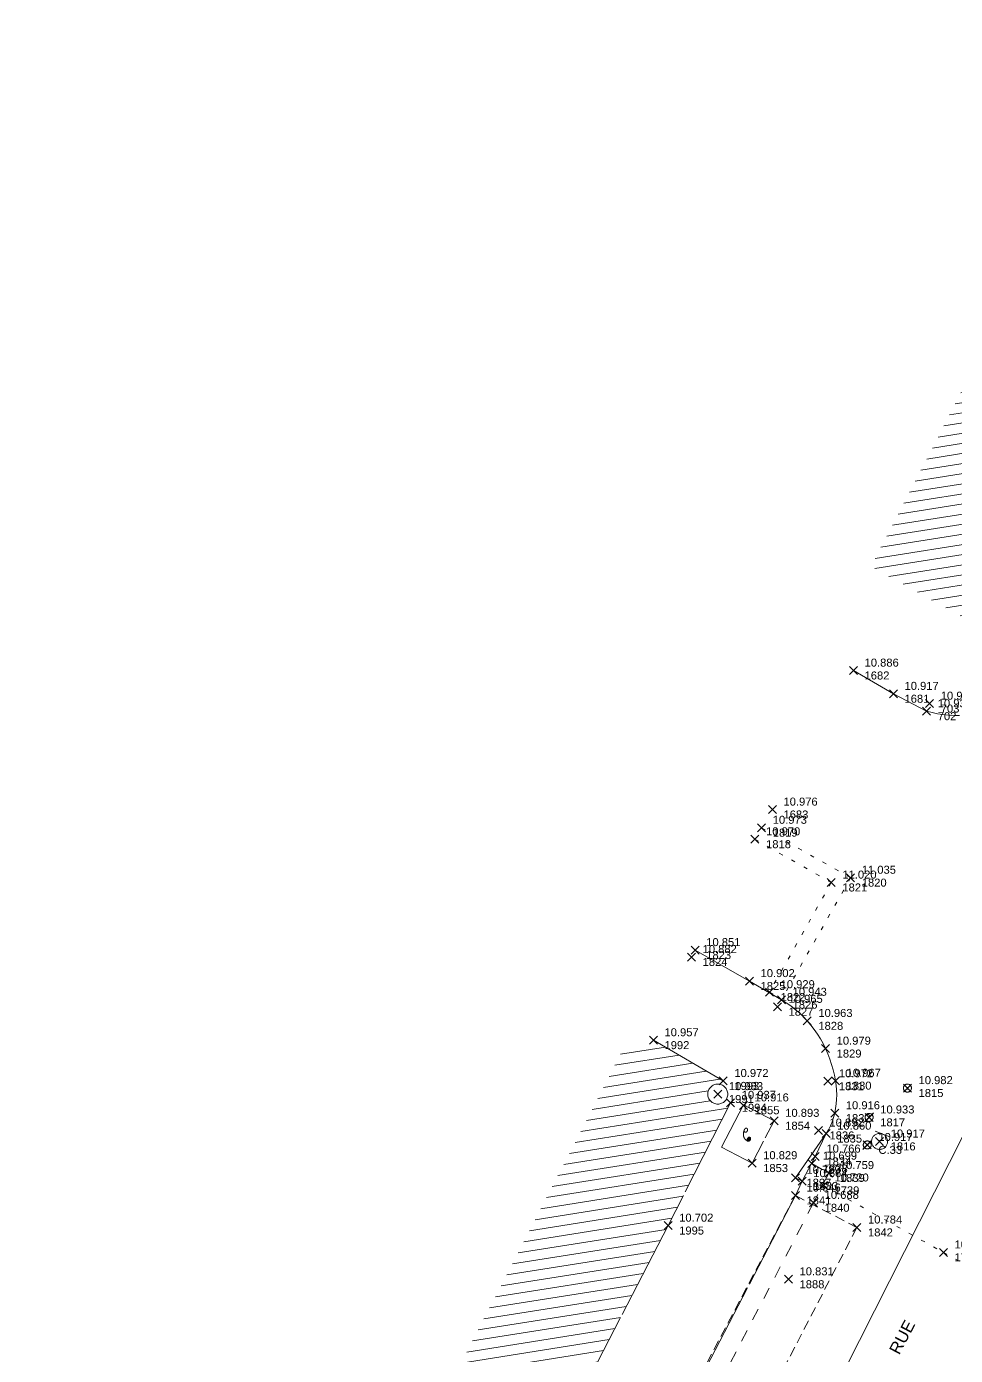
# Model space of a CAD drawing. Header units: metres. Extents: x 1223562 to 1223801, y 7191360 to 7191620.
# Drawn here: x 1223712.33 to 1223735.55, y 7191484.28 to 7191517.5 of the extents above; entities that cross this region are included whole.
import ezdxf
from ezdxf.enums import TextEntityAlignment as Align

# ---------------------------------------------------------------- set-up
doc = ezdxf.new("R2010")
doc.units = ezdxf.units.M
doc.header["$PDMODE"] = 3
doc.header["$PDSIZE"] = 0.1
for name, pattern in [('LL_0822', [2.5, 2.5, 0]), ('LL_0824', [0.35, 0.1, -0.25]), ('LL_0829', [0.6, 0.3, -0.3]), ('RL_1103', [0.375, 0.25, -0.125]), ('RL_1105', [2.5, 2.5, 0]), ('Socle_Continu', [2.5, 2.5, 0])]:
    doc.linetypes.add(name, pattern=pattern)
for name, color, linetype, lineweight in [('BATIH_SCS', 201, 'Socle_Continu', 13), ('EAUPO_SCS', 140, 'Socle_Continu', 13), ('HABIL_SCI', 7, 'Socle_Continu', 13), ('MOBUR_SCS', 251, 'Socle_Continu', 13), ('SIGNV_SCS', 20, 'Socle_Continu', 13), ('SIGTA_SCI', 7, 'Socle_Continu', 13), ('SIGTM_SCI', 1, 'Socle_Continu', 13), ('SIGTO_SCI', 255, 'Socle_Continu', 13), ('TELEC_SCS', 3, 'Socle_Continu', 13), ('VOIRI_SCS', 7, 'Socle_Continu', 13)]:
    doc.layers.add(name, color=color, linetype=linetype, lineweight=lineweight)
doc.layers.add('BATIM_SCS', color=7, linetype='Socle_Continu', lineweight=13, true_color=0xdf7fff)
doc.layers.add('EAUPL_SCT', color=5, linetype='Socle_Continu', lineweight=13, true_color=0x0000ff)
doc.styles.get("Standard").update_dxf_attribs({"font": 'arial.ttf'})
doc.linetypes.add('BL_0101', pattern='A,3,-0.2,0.2,-0.381,["ep",Standard,S=0.254,R=0,X=-0.2,Y=-0.1],-0.381,0.2,-0.2', length=4.562)
pattern_1 = [(9, (0, 0), (-0.03910861626, 0.246922085149), [])]

# ---------------------------------------------------------------- blocks, each defined once
blk = doc.blocks.new('YP_1521')
at = {"layer": 'SIGTO_SCI', "color": 7, "linetype": 'Socle_Continu'}
blk.add_point((0, 0), dxfattribs=at)
at = {"layer": 'SIGTA_SCI', "linetype": 'Socle_Continu'}
blk.add_attdef('ALT', (0.278, 0.099), '', height=0.2, dxfattribs=at)
at = {"layer": 'SIGTA_SCI', "linetype": 'Socle_Continu', "flags": 9}
blk.add_attdef('CALQUE_ALT', (1.69, -1.18), '', height=0.2, dxfattribs=at)
at = {"layer": 'SIGTM_SCI', "linetype": 'Socle_Continu'}
blk.add_attdef('MAT', (0.278, -0.223), '', height=0.2, dxfattribs=at)
at = {"layer": 'SIGTM_SCI', "linetype": 'Socle_Continu', "flags": 9}
blk.add_attdef('CALQUE_MAT', (1.69, -1.501), '', height=0.2, dxfattribs=at)
at = {"layer": 'SIGTO_SCI', "linetype": 'Socle_Continu', "flags": 9}
for tag, p in [('ID', (1.69, 0.105)), ('NATURE', (1.69, -0.216)), ('CALQUE', (1.69, -0.859)), ('FAMILLE', (1.69, -0.538)), ('PCRS', (1.69, -1.823))]:
    blk.add_attdef(tag, p, '', height=0.2, dxfattribs=at)
blk = doc.blocks.new('NP_0932')
at = {"layer": 'MOBUR_SCS', "linetype": 'Socle_Continu', "flags": 128}
blk.add_lwpolyline([(0, 0.025), (0.025, -0.025), (-0.025, -0.025)], close=True, dxfattribs=at)
at = {"layer": 'MOBUR_SCS', "linetype": 'Socle_Continu'}
blk.add_circle((0, 0), 0.1, dxfattribs=at)
at = {"layer": 'MOBUR_SCS', "linetype": 'Socle_Continu', "flags": 9}
for tag, p in [('ID', (0.745, 0.561)), ('NATURE', (0.745, 0.24)), ('FAMILLE', (0.745, -0.081)), ('CALQUE', (0.745, -0.402)), ('PCRS', (0.745, -0.724))]:
    blk.add_attdef(tag, p, '', height=0.2, dxfattribs=at)
blk = doc.blocks.new('HP_0569')
at = {"layer": 'SIGNV_SCS', "linetype": 'Socle_Continu'}
blk.add_line((-0.2, -0.2), (0.2, -0.2), dxfattribs=at)
blk.add_circle((0, 0), 0.2, dxfattribs=at)
at = {"layer": 'SIGNV_SCS', "linetype": 'Socle_Continu', "flags": 9}
for tag, p in [('ID', (0.713, 0.595)), ('NATURE', (0.713, 0.273)), ('FAMILLE', (0.713, -0.048)), ('CALQUE', (0.713, -0.369)), ('PCRS', (0.713, -0.69))]:
    blk.add_attdef(tag, p, '', height=0.2, dxfattribs=at)
blk = doc.blocks.new('AP_0001')
at = {"layer": 'EAUPO_SCS', "linetype": 'Socle_Continu'}
blk.add_line((0.113, 0.113), (-0.113, -0.113), dxfattribs=at)
blk.add_circle((0, 0), 0.1, dxfattribs=at)
at = {"layer": 'EAUPO_SCS', "linetype": 'Socle_Continu', "flags": 9}
for tag, p in [('ID', (0.809, 0.507)), ('NATURE', (0.809, 0.186)), ('FAMILLE', (0.809, -0.135)), ('CALQUE', (0.809, -0.456)), ('PCRS', (0.809, -0.778))]:
    blk.add_attdef(tag, p, '', height=0.2, dxfattribs=at)
blk = doc.blocks.new('LP_0841')
at = {"layer": 'VOIRI_SCS', "linetype": 'Socle_Continu', "flags": 128}
blk.add_lwpolyline([(0, 0), (0, 0.5), (1, 0)], dxfattribs=at)
at = {"layer": 'VOIRI_SCS', "linetype": 'Socle_Continu', "flags": 9}
for tag, p in [('ID', (1.428, 0.548)), ('NATURE', (1.428, 0.227)), ('FAMILLE', (1.428, -0.095)), ('CALQUE', (1.428, -0.416)), ('PCRS', (1.428, -0.737))]:
    blk.add_attdef(tag, p, '', height=0.2, dxfattribs=at)
blk = doc.blocks.new('RP_1125')
at = {"layer": 'BATIM_SCS', "linetype": 'Socle_Continu'}
blk.add_circle((0, 0), 0.25, dxfattribs=at)
at = {"layer": 'BATIM_SCS', "linetype": 'Socle_Continu', "flags": 9}
for tag, p in [('ID', (0.772, 0.405)), ('NATURE', (0.772, 0.084)), ('FAMILLE', (0.772, -0.237)), ('CALQUE', (0.772, -0.559)), ('PCRS', (0.772, -0.88))]:
    blk.add_attdef(tag, p, '', height=0.2, dxfattribs=at)
blk = doc.blocks.new('IP_0645')
at = {"layer": 'TELEC_SCS', "linetype": 'Socle_Continu'}
h = blk.add_hatch(color=256, dxfattribs=at)
edge = h.paths.add_edge_path()
edge.add_ellipse((0.552, 0.603), major_axis=(-0.0325, 0.0325), ratio=1, start_angle=-134.959, end_angle=45.041, ccw=False)
edge.add_ellipse((0.552, 0.603), major_axis=(0.0325, 0.0325), ratio=1, start_angle=135.041, end_angle=315.041, ccw=False)
h = blk.add_hatch(color=256, dxfattribs=at)
edge = h.paths.add_edge_path()
edge.add_ellipse((0.414, 0.404), major_axis=(0.0324, 0.0324), ratio=1, start_angle=-44.959, end_angle=135.041, ccw=False)
edge.add_ellipse((0.414, 0.404), major_axis=(0.0324, 0.0324), ratio=1, start_angle=135.041, end_angle=315.041, ccw=False)
at = {"layer": 'TELEC_SCS', "linetype": 'Socle_Continu', "flags": 128}
blk.add_lwpolyline([(0, 1), (1, 1), (1, 0), (0, 0)], close=True, dxfattribs=at)
at = {"layer": 'TELEC_SCS', "linetype": 'Socle_Continu'}
for points in [[(0.413, 0.573, 0.059478), (0.388, 0.529, 0.035459), (0.378, 0.5, 0.098491)], [(0.47, 0.622, 0.070816), (0.429, 0.592, 0.035655), (0.413, 0.573, 0.098491)], [(0.55, 0.649, 0.060394), (0.492, 0.633, 0.025244), (0.47, 0.622, 0.098491)], [(0.598, 0.603, 0.098311), (0.594, 0.621, 0.098491), (0.584, 0.636, 0.098491), (0.57, 0.646, 0.098491), (0.552, 0.649, 0.098491), (0.534, 0.646, 0.098491), (0.52, 0.636, 0.098491), (0.51, 0.621, 0.098491), (0.506, 0.603, 0.000179), (0.506, 0.603, 0.098491)], [(0.506, 0.603, 0.098311), (0.51, 0.586, 0.098491), (0.52, 0.571, 0.098491), (0.534, 0.561, 0.098491), (0.552, 0.557, 0.098491), (0.57, 0.561, 0.098491), (0.584, 0.571, 0.098491), (0.594, 0.586, 0.098491), (0.598, 0.603, 0.000179), (0.598, 0.603, 0.098491)], [(0.378, 0.5, 0.062521), (0.367, 0.41, 0.003745), (0.367, 0.404, 0.098491)], [(0.46, 0.404, 0.098311), (0.457, 0.422, 0.098491), (0.447, 0.437, 0.098491), (0.432, 0.447, 0.098491), (0.414, 0.45, 0.098491), (0.397, 0.447, 0.098491), (0.382, 0.437, 0.098491), (0.372, 0.422, 0.098491), (0.369, 0.404, 0.000179), (0.369, 0.404, 0.098491)], [(0.369, 0.404, 0.098311), (0.372, 0.387, 0.098491), (0.382, 0.372, 0.098491), (0.397, 0.362, 0.098491), (0.414, 0.359, 0.098491), (0.432, 0.362, 0.098491), (0.447, 0.372, 0.098491), (0.457, 0.387, 0.098491), (0.46, 0.404, 0.000179), (0.46, 0.404, 0.098491)]]:
    blk.add_lwpolyline(points, format="xyb", dxfattribs=at)
at = {"layer": 'TELEC_SCS', "linetype": 'Socle_Continu', "flags": 9}
for tag, p in [('ID', (1.139, 0.951)), ('NATURE', (1.139, 0.63)), ('FAMILLE', (1.139, 0.309)), ('CALQUE', (1.139, -0.012)), ('PCRS', (1.139, -0.334))]:
    blk.add_attdef(tag, p, '', height=0.2, dxfattribs=at)
blk = doc.blocks.new('ZP_1565')
at = {"layer": 'HABIL_SCI', "linetype": 'Socle_Continu'}
blk.add_attdef('TYPE', text='', height=0.3, dxfattribs=at).set_placement((0, 0), align=Align.MIDDLE_CENTER)
at = {"layer": 'HABIL_SCI', "linetype": 'Socle_Continu', "flags": 9}
for tag, p in [('ID', (0.547, -0.599)), ('NATURE', (0.547, -0.92)), ('FAMILLE', (0.547, -1.242)), ('PCRS', (0.533, -1.833)), ('CALQUE', (0.547, -1.563))]:
    blk.add_attdef(tag, p, '', height=0.2, dxfattribs=at)

msp = doc.modelspace()

# ---------------------------------------------------------------- hatches: boundary and pattern name
at = {"layer": 'BATIH_SCS', "linetype": 'Socle_Continu'}
h = msp.add_hatch(dxfattribs=at)
h.set_pattern_fill('RL_1107', color=256, angle=324, pattern_type=2)
h.set_pattern_definition(pattern_1)
h.paths.add_polyline_path([(1223752.918, 7191534.909), (1223752.916, 7191534.91), (1223752.881, 7191534.826), (1223752.765, 7191534.597), (1223752.631, 7191534.377), (1223752.445, 7191534.114), (1223752.242, 7191533.865), (1223752.357, 7191533.805), (1223751.494, 7191532.151), (1223751.423, 7191532.188), (1223751.032, 7191531.436), (1223751.032, 7191531.435), (1223750.753, 7191530.898), (1223750.357, 7191530.139), (1223750.428, 7191530.102), (1223750.076, 7191529.428), (1223750.005, 7191529.465), (1223748.932, 7191527.403), (1223749.003, 7191527.366), (1223748.591, 7191526.584), (1223748.71, 7191526.516), (1223748.074, 7191525.294), (1223747.954, 7191525.354), (1223747.59, 7191524.66), (1223747.643, 7191524.633), (1223747.41, 7191524.178), (1223746.787, 7191523.012), (1223743.546, 7191516.711), (1223743.386, 7191516.785), (1223743.313, 7191516.608), (1223742.583, 7191515.194), (1223741.934, 7191513.92), (1223741.357, 7191512.813), (1223740.955, 7191512.044), (1223740.491, 7191511.13), (1223737.493, 7191505.304), (1223736.247, 7191502.87), (1223736.069, 7191502.548), (1223733.443, 7191503.998), (1223750.149, 7191536.237), (1223752.18, 7191538.293), (1223752.391, 7191538.087), (1223752.47, 7191538.155), (1223752.735, 7191537.889), (1223753.322, 7191535.71), (1223753.201, 7191535.342), (1223753.106, 7191535.368), (1223753.075, 7191535.301)])
h.paths.add_polyline_path([(1223742.882, 7191516.137), (1223742.832, 7191516.039), (1223742.78, 7191516.128)], flags=16)
h.paths.add_polyline_path([(1223742.133, 7191514.692), (1223742.085, 7191514.596), (1223742.032, 7191514.683)], flags=16)
h.paths.add_polyline_path([(1223747.061, 7191523.708), (1223746.983, 7191523.563), (1223746.94, 7191523.695), (1223746.927, 7191523.671)], flags=16)
h.paths.add_polyline_path([(1223741.105, 7191512.517), (1223741.055, 7191512.421), (1223741.003, 7191512.509)], flags=16)
h.paths.add_polyline_path([(1223739.079, 7191508.941), (1223739.023, 7191508.826), (1223738.974, 7191508.922)], flags=16)
h.paths.add_polyline_path([(1223749.331, 7191528.444), (1223749.343, 7191528.502), (1223749.357, 7191528.516), (1223749.339, 7191528.482), (1223749.331, 7191528.444), (1223749.359, 7191528.429), (1223749.377, 7191528.441), (1223749.403, 7191528.492), (1223749.43, 7191528.52), (1223749.458, 7191528.506), (1223749.446, 7191528.448), (1223749.433, 7191528.434), (1223749.45, 7191528.467), (1223749.458, 7191528.506), (1223749.43, 7191528.52), (1223749.403, 7191528.492), (1223749.368, 7191528.425)], flags=16)
h.paths.add_polyline_path([(1223750.754, 7191531.175), (1223750.766, 7191531.233), (1223750.78, 7191531.247), (1223750.762, 7191531.213), (1223750.754, 7191531.175), (1223750.782, 7191531.16), (1223750.8, 7191531.172), (1223750.826, 7191531.223), (1223750.853, 7191531.251), (1223750.881, 7191531.237), (1223750.869, 7191531.179), (1223750.856, 7191531.165), (1223750.873, 7191531.198), (1223750.881, 7191531.237), (1223750.853, 7191531.251), (1223750.826, 7191531.223), (1223750.791, 7191531.155)], flags=16)
h.paths.add_polyline_path([(1223752.9, 7191535.101), (1223752.904, 7191535.142), (1223752.913, 7191535.153), (1223752.903, 7191535.128), (1223752.9, 7191535.101), (1223752.914, 7191535.096), (1223752.92, 7191535.093), (1223752.932, 7191535.102), (1223752.947, 7191535.139), (1223752.963, 7191535.161), (1223752.97, 7191535.158), (1223752.984, 7191535.153), (1223752.979, 7191535.112), (1223752.971, 7191535.101), (1223752.981, 7191535.126), (1223752.984, 7191535.153), (1223752.963, 7191535.161), (1223752.947, 7191535.139), (1223752.927, 7191535.09)], flags=16)
h = msp.add_hatch(dxfattribs=at)
h.set_pattern_fill('RL_1107', color=256, angle=324, pattern_type=2)
h.set_pattern_definition(pattern_1)
h.paths.add_polyline_path([(1223715.221, 7191462.04), (1223715.678, 7191462.949), (1223716.233, 7191464.007), (1223716.476, 7191464.486), (1223717.052, 7191465.57), (1223718.068, 7191467.537), (1223719.743, 7191470.824), (1223720.161, 7191471.617), (1223723.001, 7191477.102), (1223724.116, 7191479.261), (1223724.827, 7191480.674), (1223728.369, 7191487.521), (1223729.933, 7191490.592), (1223729.809, 7191490.655, -0.713689), (1223729.362, 7191490.809, -0.535543), (1223729.708, 7191491.04), (1223729.749, 7191491.137), (1223728.002, 7191492.156), (1223727.26, 7191491.953), (1223701.685, 7191442.431), (1223684.443, 7191452.241), (1223682.954, 7191449.637), (1223686.743, 7191447.471), (1223687.774, 7191446.922), (1223687.773, 7191446.921), (1223688.043, 7191446.77), (1223688.066, 7191446.809), (1223691.323, 7191444.938), (1223691.297, 7191444.895), (1223691.966, 7191444.496), (1223692.478, 7191444.206), (1223694.64, 7191442.973), (1223694.98, 7191442.776), (1223696.019, 7191442.187), (1223697.189, 7191441.536), (1223697.785, 7191441.198), (1223701.033, 7191439.35), (1223701.621, 7191439.015), (1223702.807, 7191438.342, 0.15962), (1223702.897, 7191438.327, 0.245462), (1223703.007, 7191438.409), (1223703.554, 7191439.494), (1223703.921, 7191440.222), (1223708.099, 7191448.324), (1223708.732, 7191449.565), (1223709.615, 7191451.28), (1223710.016, 7191452.078), (1223712.5, 7191456.867), (1223712.931, 7191457.654)])
h.paths.add_polyline_path([(1223712.565, 7191457.343), (1223712.667, 7191457.351), (1223712.613, 7191457.253)], flags=16)
h.paths.add_polyline_path([(1223715.344, 7191462.476), (1223715.296, 7191462.572), (1223715.401, 7191462.59)], flags=16)
h.paths.add_polyline_path([(1223709.764, 7191451.768), (1223709.713, 7191451.668), (1223709.662, 7191451.757)], flags=16)
h.paths.add_polyline_path([(1223716.242, 7191464.304), (1223716.254, 7191464.317), (1223716.238, 7191464.287), (1223716.232, 7191464.253), (1223716.248, 7191464.244), (1223716.257, 7191464.24), (1223716.273, 7191464.251), (1223716.295, 7191464.296), (1223716.319, 7191464.321), (1223716.327, 7191464.317), (1223716.352, 7191464.304), (1223716.337, 7191464.274), (1223716.344, 7191464.309), (1223716.319, 7191464.321), (1223716.295, 7191464.296), (1223716.273, 7191464.251), (1223716.225, 7191464.219)], flags=16)
h.paths.add_polyline_path([(1223708.379, 7191449.061), (1223708.3, 7191448.906), (1223708.262, 7191449.023)], flags=16)
h.paths.add_polyline_path([(1223717.42, 7191466.47), (1223717.407, 7191466.633), (1223717.547, 7191466.716)], flags=16)
h.paths.add_polyline_path([(1223719.138, 7191469.819), (1223719.083, 7191469.902), (1223719.182, 7191469.906)], flags=16)
h.paths.add_polyline_path([(1223719.85, 7191471.211), (1223719.8, 7191471.301), (1223719.902, 7191471.31)], flags=16)
h.paths.add_polyline_path([(1223703.584, 7191439.964), (1223703.562, 7191439.918), (1223703.551, 7191439.867), (1223703.589, 7191439.847), (1223703.613, 7191439.864), (1223703.648, 7191439.932), (1223703.683, 7191439.971), (1223703.721, 7191439.952), (1223703.706, 7191439.874), (1223703.688, 7191439.855), (1223703.711, 7191439.9), (1223703.721, 7191439.952), (1223703.683, 7191439.971), (1223703.648, 7191439.932), (1223703.602, 7191439.841), (1223703.551, 7191439.867), (1223703.567, 7191439.944)], flags=16)
h.paths.add_polyline_path([(1223701.384, 7191439.326), (1223701.342, 7191439.336), (1223701.324, 7191439.306), (1223701.337, 7191439.285), (1223701.392, 7191439.254), (1223701.423, 7191439.222), (1223701.417, 7191439.212), (1223701.405, 7191439.192), (1223701.342, 7191439.208), (1223701.326, 7191439.223), (1223701.363, 7191439.202), (1223701.405, 7191439.192), (1223701.423, 7191439.222), (1223701.392, 7191439.254), (1223701.319, 7191439.295), (1223701.342, 7191439.336), (1223701.406, 7191439.32), (1223701.421, 7191439.305)], flags=16)
h.paths.add_polyline_path([(1223697.582, 7191441.491), (1223697.545, 7191441.512), (1223697.502, 7191441.523), (1223697.484, 7191441.492), (1223697.497, 7191441.471), (1223697.553, 7191441.439), (1223697.584, 7191441.408), (1223697.578, 7191441.397), (1223697.566, 7191441.377), (1223697.501, 7191441.393), (1223697.486, 7191441.409), (1223697.523, 7191441.387), (1223697.566, 7191441.377), (1223697.584, 7191441.408), (1223697.553, 7191441.439), (1223697.478, 7191441.482), (1223697.502, 7191441.523), (1223697.566, 7191441.507)], flags=16)
h.paths.add_polyline_path([(1223695.584, 7191442.631), (1223695.607, 7191442.52), (1223695.477, 7191442.593)], flags=16)
h.paths.add_polyline_path([(1223723.041, 7191477.252), (1223723.441, 7191478.242), (1223724.017, 7191479.141)], flags=16)
h.paths.add_polyline_path([(1223694.522, 7191443.079), (1223692.629, 7191444.158), (1223693.625, 7191443.705)], flags=16)
h.paths.add_polyline_path([(1223687.311, 7191447.364), (1223687.331, 7191447.255), (1223687.21, 7191447.32)], flags=16)
h.paths.add_polyline_path([(1223725.351, 7191481.844), (1223725.308, 7191481.95), (1223725.419, 7191481.977)], flags=16)
h = msp.add_hatch(dxfattribs=at)
h.set_pattern_fill('RL_1107', color=256, angle=324, pattern_type=2)
h.set_pattern_definition(pattern_1)
h.paths.add_polyline_path([(1223734.774, 7191458.11), (1223737.57, 7191460.468), (1223738.179, 7191460.991), (1223741.047, 7191463.032), (1223741.806, 7191463.43), (1223744.902, 7191465.188), (1223746.432, 7191466.015), (1223746.502, 7191466.045), (1223747.824, 7191466.636), (1223750.884, 7191468.054), (1223748.434, 7191474.756), (1223748.165, 7191475.484), (1223748.281, 7191475.526), (1223751.777, 7191476.792), (1223754.931, 7191477.924), (1223754.885, 7191478.05), (1223760.818, 7191480.183), (1223761.947, 7191480.614), (1223764.032, 7191481.369), (1223764.066, 7191481.273), (1223765.561, 7191481.815), (1223769.056, 7191483.061), (1223773.425, 7191484.644), (1223774.643, 7191485.075), (1223778.453, 7191486.464), (1223777.426, 7191489.283), (1223773.629, 7191487.899), (1223772.414, 7191487.469), (1223768.034, 7191485.881), (1223767.366, 7191485.639), (1223767.322, 7191485.761), (1223766.466, 7191485.451), (1223766.504, 7191485.348), (1223765.864, 7191485.116), (1223765.83, 7191485.21), (1223764.999, 7191484.909), (1223760.9, 7191483.426), (1223759.774, 7191482.996), (1223753.801, 7191480.848), (1223751.033, 7191479.829), (1223751.071, 7191479.726), (1223750.957, 7191479.685), (1223750.9, 7191479.842), (1223750.782, 7191479.8), (1223749.847, 7191479.464), (1223749.904, 7191479.304), (1223749.94, 7191479.205), (1223749.904, 7191479.304), (1223747.263, 7191478.348), (1223744.312, 7191477.287), (1223744.471, 7191476.835), (1223745.617, 7191473.722), (1223747.119, 7191469.616), (1223746.581, 7191469.366), (1223745.31, 7191468.798), (1223745.135, 7191468.725), (1223743.448, 7191467.812), (1223740.344, 7191466.049), (1223740.343, 7191466.05), (1223739.497, 7191465.606), (1223739.411, 7191465.55), (1223736.329, 7191463.357), (1223735.626, 7191462.753), (1223732.761, 7191460.337), (1223732.069, 7191459.667), (1223729.39, 7191457.078), (1223728.664, 7191456.399), (1223727.217, 7191454.748), (1223726.804, 7191454.242), (1223725.113, 7191451.913), (1223725.062, 7191451.944), (1223724.339, 7191450.834, 0.014624), (1223723.451, 7191449.516, 0.01629), (1223722.554, 7191447.99), (1223721.85, 7191446.726), (1223721.08, 7191445.259), (1223720.409, 7191443.969), (1223719.859, 7191442.869), (1223719.239, 7191441.685), (1223719.239, 7191441.686), (1223718.761, 7191440.858), (1223717.859, 7191439.088), (1223716.812, 7191437.09), (1223715.887, 7191435.293), (1223715.675, 7191434.911), (1223714.504, 7191432.68), (1223714.106, 7191431.934), (1223716.64, 7191430.518), (1223717.15, 7191430.233), (1223717.12, 7191430.179), (1223721.513, 7191427.684), (1223722.195, 7191427.297), (1223722.452, 7191427.162), (1223722.733, 7191427.005), (1223727.812, 7191424.096), (1223727.846, 7191424.157), (1223728.029, 7191424.052), (1223728.048, 7191424.087), (1223728.9, 7191423.572), (1223729.743, 7191423.046), (1223729.905, 7191422.946), (1223729.889, 7191422.92), (1223732.78, 7191421.284), (1223735.413, 7191419.743), (1223736.903, 7191422.347), (1223718.126, 7191433.125), (1223718.316, 7191433.487), (1223718.534, 7191433.88), (1223719.474, 7191435.707), (1223720.524, 7191437.711), (1223721.398, 7191439.426), (1223721.877, 7191440.256), (1223722.53, 7191441.502), (1223723.081, 7191442.606), (1223723.739, 7191443.87), (1223724.489, 7191445.3), (1223725.182, 7191446.543, -0.016433), (1223725.986, 7191447.913, -0.015305), (1223726.815, 7191449.138), (1223726.886, 7191449.248), (1223729.181, 7191452.411), (1223729.507, 7191452.81), (1223730.823, 7191454.31), (1223731.457, 7191454.905), (1223734.155, 7191457.51)])
h.paths.add_polyline_path([(1223732.43, 7191459.9), (1223732.516, 7191459.984), (1223732.531, 7191459.882)], flags=16)
h.paths.add_polyline_path([(1223729.131, 7191456.718), (1223729.145, 7191456.613), (1223729.04, 7191456.633)], flags=16)
h.paths.add_polyline_path([(1223735.986, 7191462.956), (1223736.074, 7191463.032), (1223736.082, 7191462.934)], flags=16)
h.paths.add_polyline_path([(1223724.888, 7191451.282), (1223724.93, 7191451.187), (1223724.826, 7191451.185)], flags=16)
h.paths.add_polyline_path([(1223739.918, 7191465.73), (1223740.027, 7191465.787), (1223740.013, 7191465.682)], flags=16)
h.paths.add_polyline_path([(1223745.901, 7191468.968), (1223746.06, 7191469.039), (1223746.016, 7191468.925)], flags=16)
h.paths.add_polyline_path([(1223719.668, 7191442.319), (1223719.706, 7191442.206), (1223719.592, 7191442.173)], flags=16)
h.paths.add_polyline_path([(1223716.525, 7191436.243), (1223716.585, 7191436.07), (1223716.409, 7191436.019)], flags=16)
h.paths.add_polyline_path([(1223750.285, 7191479.53), (1223750.402, 7191479.572), (1223750.373, 7191479.47)], flags=16)
h.paths.add_polyline_path([(1223752.865, 7191480.362), (1223753.083, 7191480.442), (1223753.02, 7191480.277)], flags=16)
h.paths.add_polyline_path([(1223721.939, 7191427.64), (1223721.939, 7191427.541), (1223721.854, 7191427.589)], flags=16)
h.paths.add_polyline_path([(1223729.413, 7191423.456), (1223729.42, 7191423.35), (1223729.314, 7191423.415)], flags=16)
h.paths.add_polyline_path([(1223760.298, 7191483.104), (1223760.438, 7191483.158), (1223760.399, 7191483.05)], flags=16)
h.paths.add_polyline_path([(1223771.667, 7191487.085), (1223771.841, 7191487.148), (1223771.79, 7191487.017)], flags=16)
h.paths.add_polyline_path([(1223774.047, 7191487.978), (1223774.16, 7191488.019), (1223774.127, 7191487.934)], flags=16)

# ---------------------------------------------------------------- linework, layer by layer
at = {"layer": 'BATIM_SCS', "linetype": 'RL_1105'}
for points in [[(1223728.002, 7191492.156, 10.957), (1223729.749, 7191491.137, 10.972)], [(1223729.933, 7191490.592, 10.937), (1223728.369, 7191487.521, 10.702), (1223724.827, 7191480.674, 10.186), (1223724.116, 7191479.261, 10.088), (1223723.001, 7191477.102, 10.011), (1223720.161, 7191471.617, 9.597), (1223719.743, 7191470.824, 9.601), (1223718.068, 7191467.537, 9.255), (1223717.052, 7191465.57, 9.174), (1223716.476, 7191464.486, 9.01), (1223716.233, 7191464.007, 8.974), (1223715.678, 7191462.949, 8.928), (1223715.221, 7191462.04, 8.852), (1223712.931, 7191457.654, 8.499)]]:
    msp.add_polyline3d(points, dxfattribs=at)
at = {"layer": 'BATIM_SCS', "linetype": 'RL_1103'}
msp.add_polyline3d([(1223731.553, 7191488.274, 10.646), (1223733.09, 7191487.475, 10.784), (1223728.488, 7191478.602, 10.134), (1223726.948, 7191479.401, 9.96), (1223726.877, 7191479.447, 10.087)], close=True, dxfattribs=at)
at = {"layer": 'EAUPL_SCT', "linetype": 'BL_0101'}
msp.add_polyline3d([(1223737.662, 7191493.566, 9.1), (1223707.578, 7191434.086, 2.45)], dxfattribs=at)
at = {"layer": 'VOIRI_SCS', "linetype": 'LL_0822'}
for points in [[(1223734.833, 7191500.379, 10.936), (1223734.003, 7191500.816, 10.917), (1223733.004, 7191501.397, 10.886)], [(1223735.659, 7191500.276, 10.947), (1223735.52, 7191500.277, 10.945), (1223735.381, 7191500.284, 10.944), (1223735.242, 7191500.298, 10.942), (1223735.105, 7191500.319, 10.94), (1223734.968, 7191500.346, 10.938), (1223734.833, 7191500.379, 10.936)], [(1223729.046, 7191494.41, 10.851), (1223730.404, 7191493.635, 10.902), (1223731.205, 7191493.169, 10.943), (1223731.323, 7191493.094, 10.946), (1223731.437, 7191493.014, 10.95), (1223731.547, 7191492.928, 10.953), (1223731.652, 7191492.837, 10.956), (1223731.753, 7191492.741, 10.96), (1223731.849, 7191492.639, 10.963), (1223731.939, 7191492.534, 10.966), (1223732.024, 7191492.424, 10.968), (1223732.103, 7191492.31, 10.971), (1223732.177, 7191492.192, 10.974), (1223732.245, 7191492.071, 10.976), (1223732.306, 7191491.946, 10.979), (1223732.363, 7191491.817, 10.977), (1223732.413, 7191491.686, 10.975), (1223732.458, 7191491.553, 10.973), (1223732.497, 7191491.418, 10.971), (1223732.53, 7191491.282, 10.969), (1223732.556, 7191491.144, 10.967), (1223732.573, 7191491.028, 10.96), (1223732.583, 7191490.912, 10.952), (1223732.586, 7191490.795, 10.945), (1223732.583, 7191490.678, 10.938), (1223732.574, 7191490.562, 10.931), (1223732.557, 7191490.446, 10.923), (1223732.535, 7191490.332, 10.916), (1223732.506, 7191490.224, 10.905), (1223732.47, 7191490.119, 10.894), (1223732.427, 7191490.016, 10.882), (1223732.377, 7191489.917, 10.871), (1223732.32, 7191489.821, 10.86), (1223732.051, 7191489.248, 10.766), (1223731.722, 7191488.635, 10.664), (1223731.553, 7191488.274, 10.646), (1223726.591, 7191478.716, 9.909)]]:
    msp.add_polyline3d(points, dxfattribs=at)
at = {"layer": 'VOIRI_SCS', "linetype": 'LL_0824'}
for points in [[(1223730.708, 7191497.468, 10.973), (1223732.934, 7191496.219, 11.035), (1223731.205, 7191493.169, 10.943)], [(1223730.542, 7191497.18, 10.97), (1223732.449, 7191496.098, 11.02), (1223730.905, 7191493.358, 10.929), (1223731.205, 7191493.169, 10.943)], [(1223732.253, 7191488.526, 10.72), (1223735.253, 7191486.852, 10.829), (1223738.015, 7191485.306, 10.739)]]:
    msp.add_polyline3d(points, dxfattribs=at)
at = {"layer": 'VOIRI_SCS', "linetype": 'LL_0829'}
msp.add_polyline3d([(1223731.961, 7191489.071, 10.699), (1223732.387, 7191488.836, 10.759), (1223732.006, 7191488.091, 10.688), (1223727.288, 7191479.021, 9.994), (1223726.959, 7191478.419, 9.94), (1223723.448, 7191471.665, 9.454), (1223721.067, 7191467.071, 9.119), (1223718.411, 7191461.873, 8.748), (1223715.073, 7191455.462, 8.259), (1223711.948, 7191449.391, 7.814), (1223710.467, 7191446.597, 7.619), (1223706.017, 7191437.973, 6.967), (1223705.649, 7191438.138, 6.917), (1223705.541, 7191438.082, 6.914)], dxfattribs=at)

# ---------------------------------------------------------------- block references
at = {"layer": 'BATIM_SCS', "linetype": 'Socle_Continu'}
msp.add_blockref('RP_1125', (1223729.612, 7191490.809, 10.983), dxfattribs=at)
at = {"layer": 'EAUPO_SCS', "linetype": 'Socle_Continu'}
for p in [(1223733.396, 7191490.226, 10.933), (1223733.35, 7191489.538, 10.917)]:
    msp.add_blockref('AP_0001', p, dxfattribs=at)
at = {"layer": 'HABIL_SCI', "linetype": 'Socle_Continu', "rotation": 62.22066212217078}
msp.add_blockref('ZP_1565', (1223735.669, 7191487.485), dxfattribs=at).add_auto_attribs({'TYPE': 'RUE                          POISSONNIERE'})
at = {"layer": 'MOBUR_SCS', "linetype": 'Socle_Continu'}
msp.add_blockref('NP_0932', (1223734.354, 7191490.959, 10.982), dxfattribs=at)
at = {"layer": 'SIGNV_SCS', "linetype": 'Socle_Continu', "rotation": 158.3872041662243}
msp.add_blockref('HP_0569', (1223733.658, 7191489.625, 10.917), dxfattribs=at)
at = {"layer": 'SIGTO_SCI', "linetype": 'Socle_Continu'}
for p, values in [((1223733.004, 7191501.397, 10.886), {'ALT': '10.886', 'MAT': '1682'}), ((1223734.003, 7191500.816, 10.917), {'ALT': '10.917', 'MAT': '1681'}), ((1223734.833, 7191500.379, 10.936), {'ALT': '10.936', 'MAT': '702'}), ((1223734.909, 7191500.57, 10.955), {'ALT': '10.955', 'MAT': '703'}), ((1223730.977, 7191497.922, 10.976), {'ALT': '10.976', 'MAT': '1683'}), ((1223730.708, 7191497.468, 10.973), {'ALT': '10.973', 'MAT': '1819'}), ((1223730.542, 7191497.18, 10.97), {'ALT': '10.970', 'MAT': '1818'}), ((1223732.449, 7191496.098, 11.02), {'ALT': '11.020', 'MAT': '1821'}), ((1223732.934, 7191496.219, 11.035), {'ALT': '11.035', 'MAT': '1820'}), ((1223729.046, 7191494.41, 10.851), {'ALT': '10.851', 'MAT': '1823'}), ((1223728.955, 7191494.236, 10.882), {'ALT': '10.882', 'MAT': '1824'}), ((1223730.404, 7191493.635, 10.902), {'ALT': '10.902', 'MAT': '1825'}), ((1223730.905, 7191493.358, 10.929), {'ALT': '10.929', 'MAT': '1822'}), ((1223731.103, 7191492.992, 10.965), {'ALT': '10.965', 'MAT': '1827'}), ((1223731.205, 7191493.169, 10.943), {'ALT': '10.943', 'MAT': '1826'}), ((1223731.849, 7191492.639, 10.963), {'ALT': '10.963', 'MAT': '1828'}), ((1223728.002, 7191492.156, 10.957), {'ALT': '10.957', 'MAT': '1992'}), ((1223732.306, 7191491.946, 10.979), {'ALT': '10.979', 'MAT': '1829'}), ((1223729.749, 7191491.137, 10.972), {'ALT': '10.972', 'MAT': '1993'}), ((1223732.362, 7191491.129, 10.972), {'ALT': '10.972', 'MAT': '1831'}), ((1223732.556, 7191491.144, 10.967), {'ALT': '10.967', 'MAT': '1830'}), ((1223734.354, 7191490.959, 10.982), {'ALT': '10.982', 'MAT': '1815'}), ((1223729.612, 7191490.809, 10.983), {'ALT': '10.983', 'MAT': '1991'}), ((1223729.933, 7191490.592, 10.937), {'ALT': '10.937', 'MAT': '1994'}), ((1223730.255, 7191490.528, 10.916), {'ALT': '10.916', 'MAT': '1855'}), ((1223732.535, 7191490.332, 10.916), {'ALT': '10.916', 'MAT': '1832'}), ((1223731.02, 7191490.142, 10.893), {'ALT': '10.893', 'MAT': '1854'}), ((1223733.396, 7191490.226, 10.933), {'ALT': '10.933', 'MAT': '1817'}), ((1223732.127, 7191489.899, 10.892), {'ALT': '10.892', 'MAT': '1836'}), ((1223732.32, 7191489.821, 10.86), {'ALT': '10.860', 'MAT': '1835'}), ((1223733.35, 7191489.538, 10.917), {'ALT': '10.917', 'MAT': 'C.33'}), ((1223733.658, 7191489.625, 10.917), {'ALT': '10.917', 'MAT': '1816'}), ((1223730.469, 7191489.083, 10.829), {'ALT': '10.829', 'MAT': '1853'}), ((1223731.961, 7191489.071, 10.699), {'ALT': '10.699', 'MAT': '1838'}), ((1223732.051, 7191489.248, 10.766), {'ALT': '10.766', 'MAT': '1834'}), ((1223731.552, 7191488.717, 10.789), {'ALT': '10.789', 'MAT': '1837'}), ((1223731.722, 7191488.635, 10.664), {'ALT': '10.664', 'MAT': '1833'}), ((1223732.387, 7191488.836, 10.759), {'ALT': '10.759', 'MAT': '1839'}), ((1223732.253, 7191488.526, 10.72), {'ALT': '10.720', 'MAT': '1739'}), ((1223731.553, 7191488.274, 10.646), {'ALT': '10.646', 'MAT': '1841'}), ((1223732.006, 7191488.091, 10.688), {'ALT': '10.688', 'MAT': '1840'}), ((1223728.369, 7191487.521, 10.702), {'ALT': '10.702', 'MAT': '1995'}), ((1223733.09, 7191487.475, 10.784), {'ALT': '10.784', 'MAT': '1842'}), ((1223735.253, 7191486.852, 10.829), {'ALT': '10.829', 'MAT': '1740'}), ((1223731.378, 7191486.179, 10.831), {'ALT': '10.831', 'MAT': '1888'})]:
    msp.add_blockref('YP_1521', p, dxfattribs=at).add_auto_attribs(values)
at = {"layer": 'TELEC_SCS', "linetype": 'Socle_Continu', "xscale": 1.1931, "yscale": 0.8572, "rotation": 62.51697517935625}
msp.add_blockref('IP_0645', (1223730.469, 7191489.083, 10.829), dxfattribs=at)
at = {"layer": 'VOIRI_SCS', "linetype": 'Socle_Continu', "xscale": 1.3288, "yscale": 0.3776350362749654, "zscale": 1.821607452032509, "rotation": 63.26409875262708}
msp.add_blockref('LP_0841', (1223731.722, 7191488.635, 10.664), dxfattribs=at)

doc.saveas('drawing.dxf')
